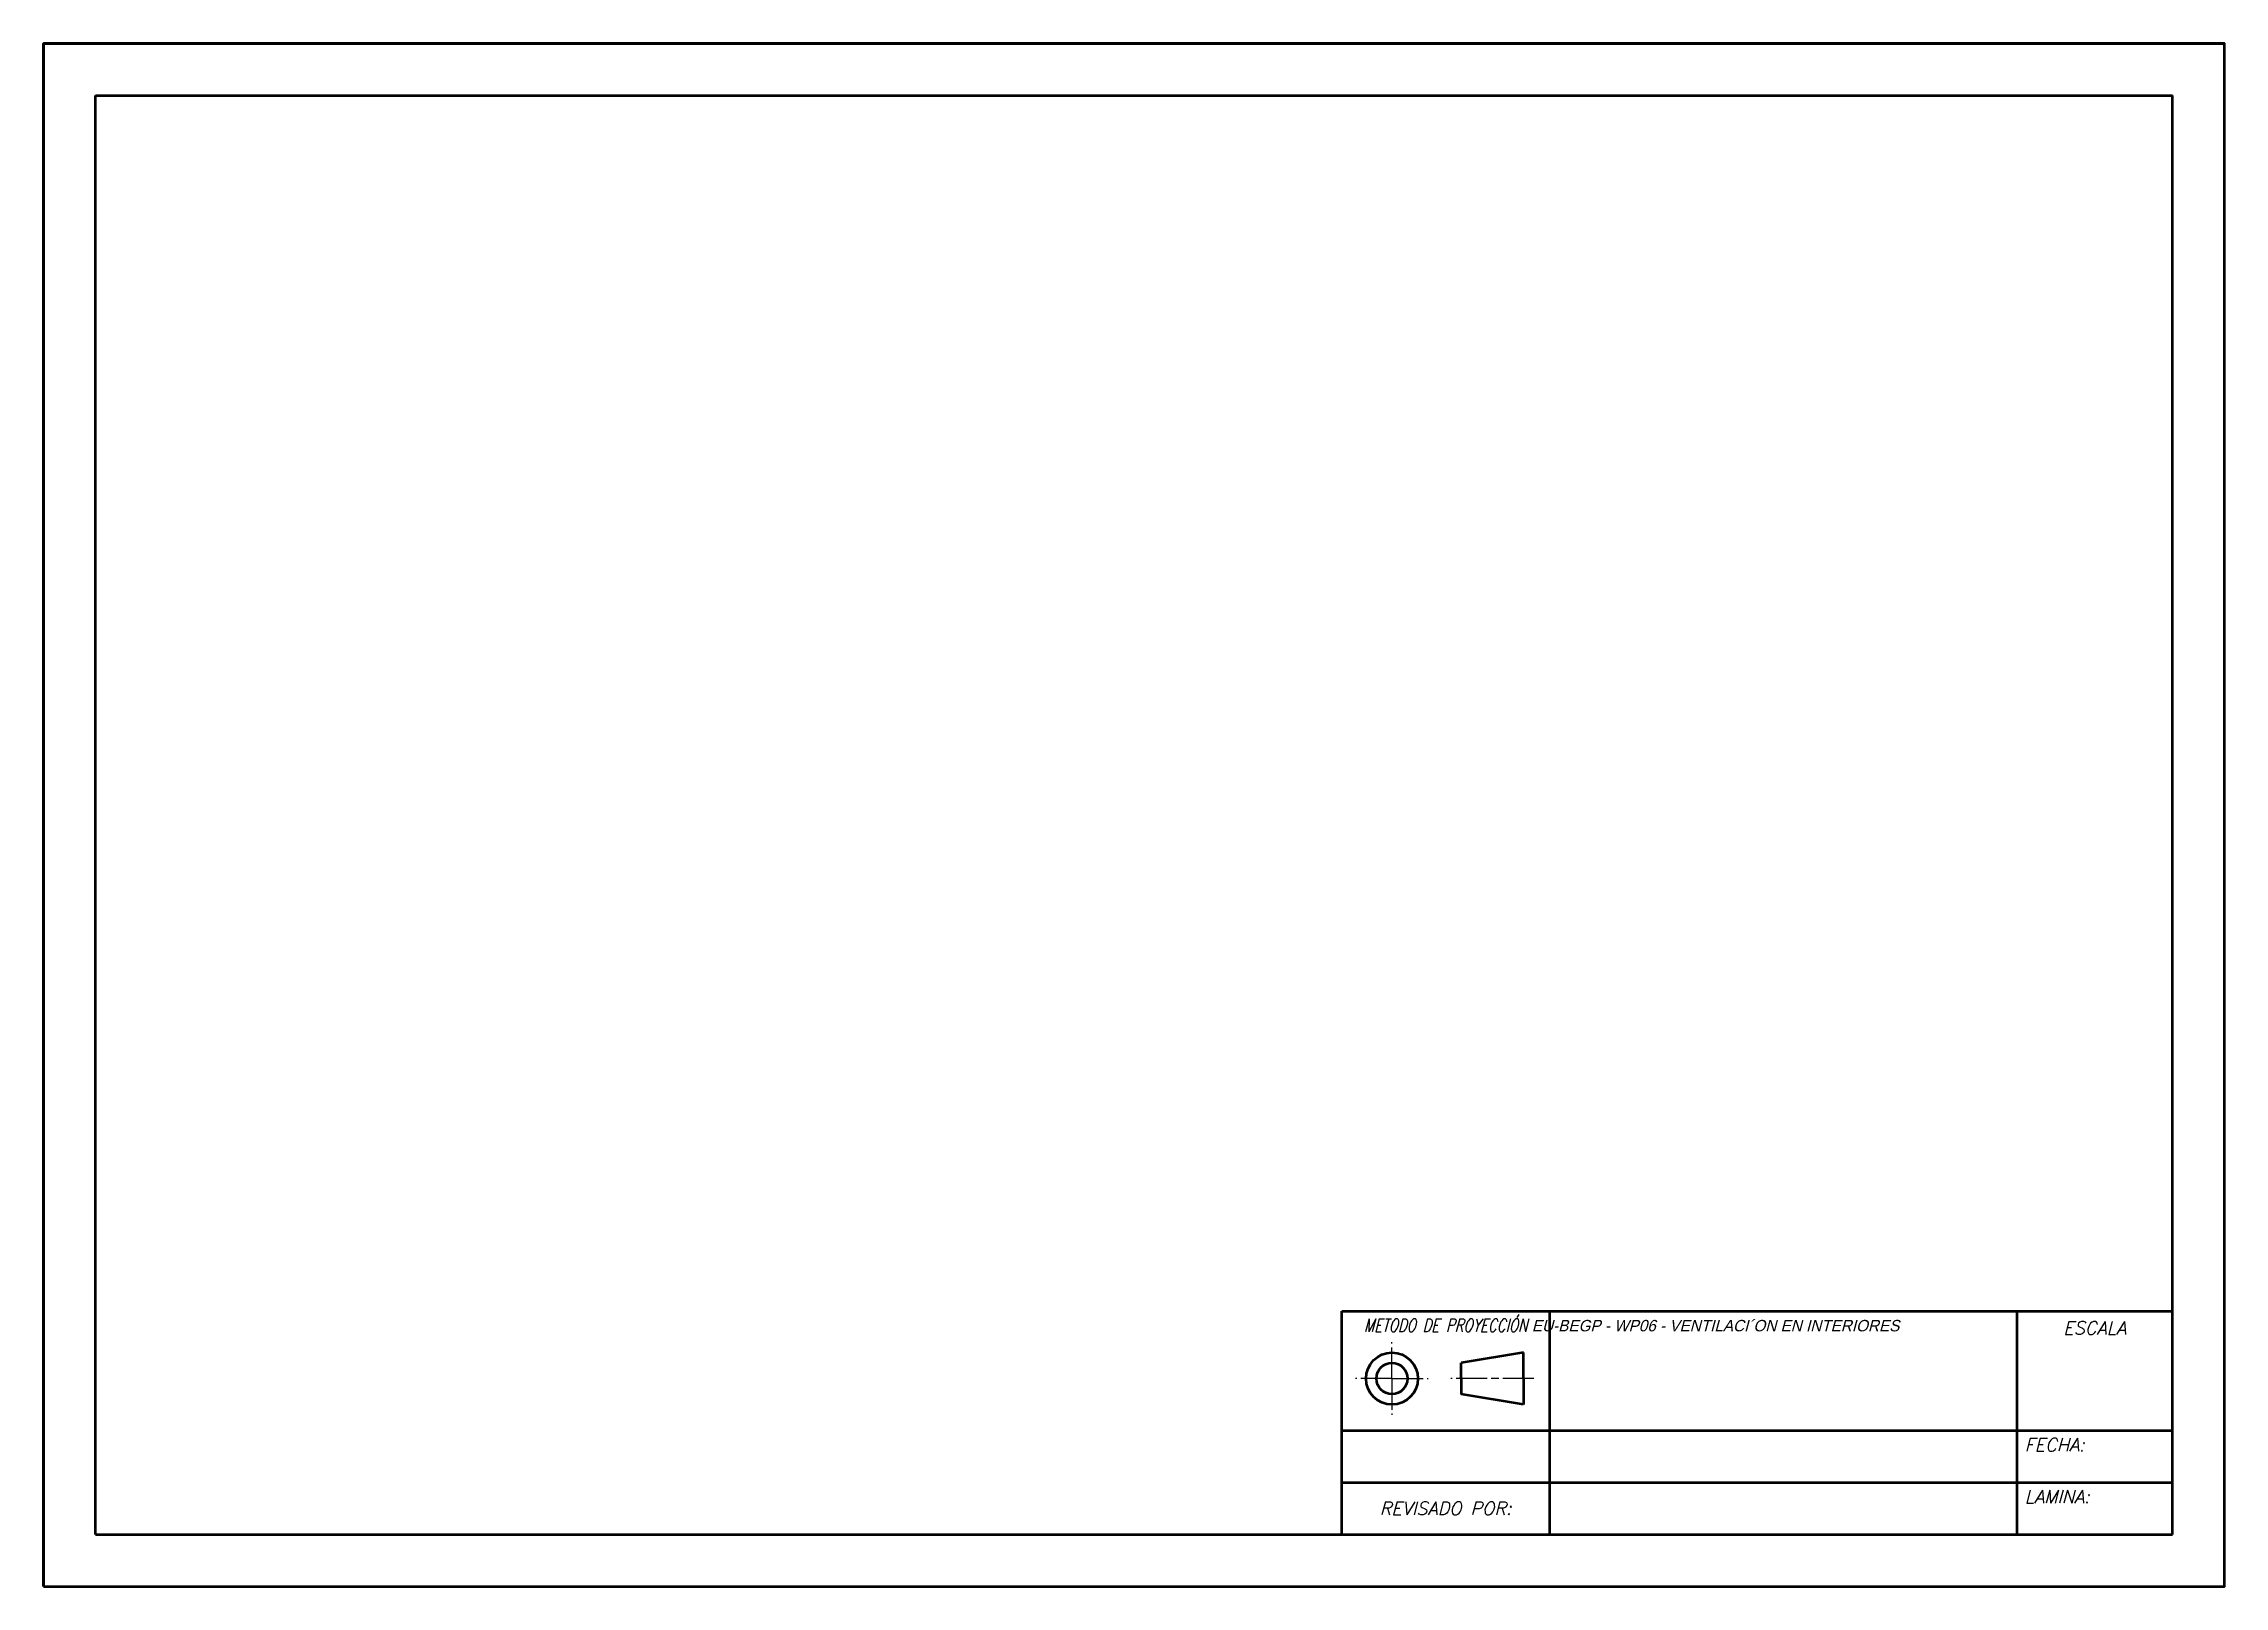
# Paper-space layout 'Diagrama de CO2' of a CAD drawing. Header units: millimetres. Extents: x 18 to 438, y 16 to 313.
import ezdxf
from ezdxf.enums import TextEntityAlignment as Align

# ---------------------------------------------------------------- set-up
doc = ezdxf.new("R2010")
doc.units = ezdxf.units.MM
doc.linetypes.add('ACAD_ISO08W100', pattern=[36, 24, -3, 6, -3])
for name, color, linetype, lineweight in [('ACABADO', 7, 'Continuous', 50), ('EJES', 1, 'ACAD_ISO08W100', 25), ('HIDDEN', 4, 'Continuous', 9), ('MARCO', 5, 'Continuous', 53), ('TEXTO', 1, 'Continuous', 35)]:
    doc.layers.add(name, color=color, linetype=linetype, lineweight=lineweight)
doc.layers.get('HIDDEN').off()
doc.styles.add('COMP', font='romans.shx', dxfattribs={"width": 0.75, "oblique": 15})
doc.styles.add('NORMAL', font='romans.shx', dxfattribs={"oblique": 15})

# ---------------------------------------------------------------- blocks, each defined once
blk = doc.blocks.new('SELLO')
at = {"layer": 'ACABADO'}
for p, q in [((302.85, 60.68), (290.85, 58.68)), ((302.85, 55.68), (302.85, 60.68)), ((290.85, 55.68), (290.85, 58.68)), ((290.85, 55.68), (290.85, 52.68)), ((302.85, 55.68), (302.85, 50.68)), ((302.85, 50.68), (290.85, 52.68))]:
    blk.add_line(p, q, dxfattribs=at)
for radius in [5, 3]:
    blk.add_circle((277.5, 55.68), radius, dxfattribs=at)
at = {"layer": 'EJES', "ltscale": 0.25}
for p, q in [((277.5, 55.68), (277.5, 62.68)), ((277.5, 55.68), (270.5, 55.68)), ((277.5, 55.68), (284.5, 55.68)), ((277.5, 55.68), (277.5, 48.68)), ((304.85, 55.68), (288.85, 55.68))]:
    blk.add_line(p, q, dxfattribs=at)
at = {"layer": 'MARCO'}
for p, q in [((17.82, 312.68), (437.82, 312.68)), ((17.82, 15.68), (17.82, 312.68)), ((437.82, 15.68), (437.82, 312.68)), ((27.82, 25.68), (27.82, 302.68)), ((27.82, 302.68), (427.82, 302.68)), ((427.82, 25.68), (427.82, 302.68)), ((267.82, 68.68), (427.82, 68.68)), ((267.82, 25.68), (267.82, 68.68)), ((307.82, 68.68), (307.82, 25.68)), ((397.82, 68.68), (397.82, 25.68)), ((267.82, 45.68), (427.82, 45.68)), ((267.82, 35.68), (427.82, 35.68)), ((27.82, 25.68), (427.82, 25.68)), ((17.82, 15.68), (437.82, 15.68))]:
    blk.add_line(p, q, dxfattribs=at)
at = {"layer": 'TEXTO'}
for s, insert, char_height, width, attachment_point, style in [('METODO DE PROYECCIÓN', (287.82, 67.18), 2.5, 40, 2, 'COMP'), ('\\pxqj;{\\fosifont|b0|i0|c0|p0;EU-BEGP - WP06 - VENTILACI´ON EN INTERIORES}', (352.79, 66.97), 2.2, 96.7143, 2, 'NORMAL'), ('ESCALA', (412.82, 66.68), 2.5, 30, 2, 'NORMAL'), ('FECHA:', (399.32, 44.18), 2.5, 30, 1, 'NORMAL'), ('LAMINA:', (399.32, 34.18), 2.5, 30, 1, 'NORMAL')]:
    blk.add_mtext(s, dxfattribs=dict(at, insert=insert, char_height=char_height, width=width, attachment_point=attachment_point, style=style))
at = {"layer": 'TEXTO', "insert": (287.82, 30.68), "char_height": 2.5, "attachment_point": 5, "style": 'NORMAL'}
blk.add_mtext_dynamic_manual_height_columns('REVISADO POR:', width=40, gutter_width=12.5, heights=[0], dxfattribs=at)
at = {"layer": 'TEXTO', "style": 'NORMAL', "oblique": 15}
for tag, height, p in [('ESCALA', 5, (412.82, 50.68)), ('NOMBRE', 3, (352.82, 39.12)), ('FECHA', 3, (412.82, 37.18)), ('LAMINA', 3, (412.82, 27.18))]:
    blk.add_attdef(tag, text='', height=height, dxfattribs=at).set_placement(p, align=Align.CENTER)

psp = doc.layouts.new('Diagrama de CO2')

# ---------------------------------------------------------------- linework, layer by layer
at = {"layer": 'MARCO'}
psp.add_lwpolyline([(17.82, 15.68), (437.82, 15.68), (437.82, 312.68), (17.82, 312.68)], close=True, dxfattribs=at)

# ---------------------------------------------------------------- block references
at = {"layer": 'TEXTO'}
psp.add_blockref('SELLO', (0, 0), dxfattribs=at)

# ---------------------------------------------------------------- viewports
at = {"layer": 'HIDDEN', "view_target_point": (2145.16, -1159.46)}
psp.add_viewport(center=(227.82, 160.47), size=(400, 183.5912), view_center_point=(-1591.87, 609.21), view_height=734.3648, dxfattribs=at)

doc.saveas('drawing.dxf')
